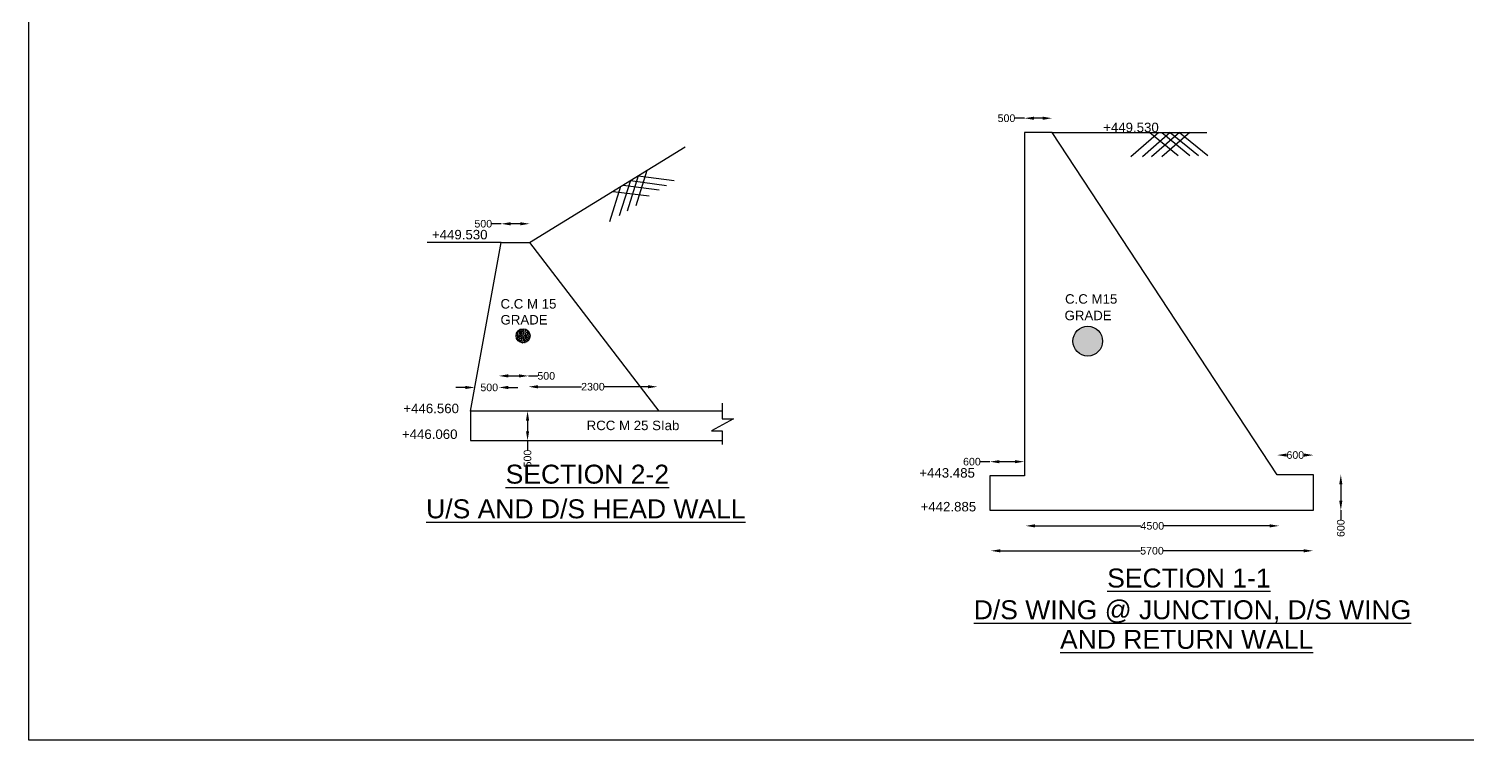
# Model space of a CAD drawing. Header units: millimetres. Extents: x 1715538 to 1727429, y 45608974 to 45617487.
# Drawn here: x 1715538 to 1719330, y 45608974 to 45610852 of the extents above; entities that cross this region are included whole.
import ezdxf

# ---------------------------------------------------------------- set-up
doc = ezdxf.new("R2010")
doc.units = ezdxf.units.MM
doc.header["$MEASUREMENT"] = 0
for name, color, linetype in [('DIMENSION', 7, 'Continuous'), ('DIMENSIONS', 7, 'Continuous'), ('DRAWING', 2, 'Continuous'), ('TEXT', 7, 'Continuous')]:
    doc.layers.add(name, color=color, linetype=linetype)
doc.styles.get("Standard").update_dxf_attribs({"font": 'arial.ttf', "height": 20})
doc.dimstyles.get("Standard").update_dxf_attribs({"dimtxt": 20, "dimasz": 25, "dimexe": 0.18, "dimexo": 0.0625, "dimgap": 0.09, "dimtad": 0, "dimdec": 0, "dimzin": 0, "dimdsep": 46, "dimtxsty": 'Standard', "dimcen": 0.09, "dimse1": 1, "dimse2": 1, "dimadec": 0, "dimazin": 0, "dimtfac": 1, "dimtdec": 0, "dimtofl": 0, "dimtmove": 0, "dimatfit": 3, "dimfxl": 1, "dimtolj": 1, "dimtzin": 0, "dimarcsym": 0})
pattern_1 = [(50, (0, 0), (7.172601826, -0.6275213498), [0.75, -8.25]), (355, (0, 0), (-1.3875133361, 7.521921337), [0.6, -6.6]), (100.45144446, (0.598, -0.052), (5.7850884673, 6.8943999097), [0.63740192, -7.01142112]), (46.1842, (0, 2), (10.6724133067, -1.655192808), [1.125, -12.375]), (96.63563549, (0.889, 1.862), (9.3466194567, 9.7411860077), [0.95610342, -10.5171376]), (351.18416399, (0, 2), (9.3466194505, 9.7411860027), [0.9, -9.90000001]), (21, (1, 1.5), (5.9690705212, -4.02618890665), [0.75, -8.25]), (326, (1, 1.5), (2.4331533192, 7.2515004505), [0.6, -6.6]), (71.45144474, (1.4974, 1.1645), (8.4022237673, 3.2253115281), [0.6374019, -7.01142112]), (37.5, (0, 0), (0.12159855317, 3.32893853831), [0, -6.52, 0, -6.7, 0, -6.625]), (7.5, (0, 0), (2.63069537442, 3.94411711882), [0, -3.82, 0, -6.37, 0, -2.525]), (327.5, (-2.23, 0), (5.33822436172, -0.22554871734), [0, -2.5, 0, -7.8, 0, -10.35]), (317.5, (-3.23, 0), (5.8318616934, 1.0010498233), [0, -3.25, 0, -5.18, 0, -7.35])]

# ---------------------------------------------------------------- blocks, each defined once
blk = doc.blocks.new('*D105')
at = {"layer": 'Defpoints', "color": 0, "transparency": 16777216}
for p in [(1716783.1, 45610337.2), (1716783.1, 45610297.5), (1716858.2, 45610297.5)]:
    blk.add_point(p, dxfattribs=at)
at = {"layer": 'TEXT', "color": 0, "lineweight": -2, "transparency": 16777216}
for p, q in [((1716783.1, 45610337.2), (1716758.1, 45610337.2)), ((1716833.2, 45610337.2), (1716808.1, 45610337.2))]:
    blk.add_line(p, q, dxfattribs=at)
at = {"layer": 'TEXT', "color": 0, "transparency": 16777216}
for points in [[(1716808.1, 45610341.4), (1716808.1, 45610333), (1716783.1, 45610337.2)], [(1716833.2, 45610341.4), (1716833.2, 45610333), (1716858.2, 45610337.2)]]:
    blk.add_solid(points, dxfattribs=at)
at = {"layer": 'TEXT', "color": 0, "transparency": 16777216, "insert": (1716735.9, 45610337.2), "char_height": 20, "attachment_point": 5}
blk.add_mtext('\\A1;500', dxfattribs=at)
blk = doc.blocks.new('*D106')
at = {"layer": 'Defpoints', "color": 0, "transparency": 16777216}
for p in [(1716852.6, 45609843.1), (1716852.6, 45609765), (1716852.6, 45609765)]:
    blk.add_point(p, dxfattribs=at)
at = {"layer": 'DIMENSIONS', "color": 0, "lineweight": -2, "transparency": 16777216}
for p, q in [((1716852.6, 45609818.1), (1716852.6, 45609790)), ((1716852.6, 45609765), (1716852.6, 45609740))]:
    blk.add_line(p, q, dxfattribs=at)
at = {"layer": 'DIMENSIONS', "color": 0, "transparency": 16777216}
for points in [[(1716848.4, 45609818.1), (1716856.8, 45609818.1), (1716852.6, 45609843.1)], [(1716848.4, 45609790), (1716856.8, 45609790), (1716852.6, 45609765)]]:
    blk.add_solid(points, dxfattribs=at)
at = {"layer": 'DIMENSIONS', "color": 0, "transparency": 16777216, "insert": (1716852.6, 45609717.8), "char_height": 20, "attachment_point": 5, "rotation": 90}
blk.add_mtext('\\A1;500', dxfattribs=at)
blk = doc.blocks.new('*D107')
at = {"layer": 'Defpoints', "color": 0, "transparency": 16777216}
for p in [(1716854.8, 45609902.6), (1717195.2, 45609907.2), (1717195.2, 45609903.3)]:
    blk.add_point(p, dxfattribs=at)
at = {"layer": 'TEXT', "color": 0, "lineweight": -2, "transparency": 16777216}
for p, q in [((1716879.8, 45609907.2), (1716994.9, 45609907.2)), ((1717170.2, 45609907.2), (1717055.1, 45609907.2))]:
    blk.add_line(p, q, dxfattribs=at)
at = {"layer": 'TEXT', "color": 0, "transparency": 16777216}
for points in [[(1716879.8, 45609911.3), (1716879.8, 45609903), (1716854.8, 45609907.2)], [(1717170.2, 45609911.3), (1717170.2, 45609903), (1717195.2, 45609907.2)]]:
    blk.add_solid(points, dxfattribs=at)
at = {"layer": 'TEXT', "color": 0, "transparency": 16777216, "insert": (1717025, 45609907.2), "char_height": 20, "attachment_point": 5}
blk.add_mtext('\\A1;2300', dxfattribs=at)
blk = doc.blocks.new('*D108')
at = {"layer": 'Defpoints', "color": 0, "transparency": 16777216}
for p in [(1718071.4, 45609709.5), (1718071.4, 45609672.1), (1718162.4, 45609672.1)]:
    blk.add_point(p, dxfattribs=at)
at = {"layer": 'TEXT', "color": 0, "lineweight": -2, "transparency": 16777216}
for p, q in [((1718071.4, 45609709.5), (1718046.4, 45609709.5)), ((1718137.4, 45609709.5), (1718096.4, 45609709.5))]:
    blk.add_line(p, q, dxfattribs=at)
at = {"layer": 'TEXT', "color": 0, "transparency": 16777216}
for points in [[(1718096.4, 45609713.7), (1718096.4, 45609705.3), (1718071.4, 45609709.5)], [(1718137.4, 45609713.7), (1718137.4, 45609705.3), (1718162.4, 45609709.5)]]:
    blk.add_solid(points, dxfattribs=at)
at = {"layer": 'TEXT', "color": 0, "transparency": 16777216, "insert": (1718024.2, 45609709.5), "char_height": 20, "attachment_point": 5}
blk.add_mtext('\\A1;600', dxfattribs=at)
blk = doc.blocks.new('*D109')
at = {"layer": 'Defpoints', "color": 0, "transparency": 16777216}
for p in [(1718834.2, 45609541.2), (1718834.2, 45609540.1), (1718165.6, 45609536)]:
    blk.add_point(p, dxfattribs=at)
at = {"layer": 'TEXT', "color": 0, "lineweight": -2, "transparency": 16777216}
for p, q in [((1718190.6, 45609540.1), (1718469.6, 45609540.1)), ((1718809.2, 45609540.1), (1718530.2, 45609540.1))]:
    blk.add_line(p, q, dxfattribs=at)
at = {"layer": 'TEXT', "color": 0, "transparency": 16777216}
for points in [[(1718190.6, 45609544.3), (1718190.6, 45609536), (1718165.6, 45609540.1)], [(1718809.2, 45609544.3), (1718809.2, 45609536), (1718834.2, 45609540.1)]]:
    blk.add_solid(points, dxfattribs=at)
at = {"layer": 'TEXT', "color": 0, "transparency": 16777216, "insert": (1718499.9, 45609540.1), "char_height": 20, "attachment_point": 5}
blk.add_mtext('\\A1;4500', dxfattribs=at)
blk = doc.blocks.new('*D110')
at = {"layer": 'Defpoints', "color": 0, "transparency": 16777216}
for p in [(1718074.1, 45609473.4), (1718923.7, 45609474.4), (1718923.7, 45609469.3)]:
    blk.add_point(p, dxfattribs=at)
at = {"layer": 'TEXT', "color": 0, "lineweight": -2, "transparency": 16777216}
for p, q in [((1718099.1, 45609474.4), (1718469, 45609474.4)), ((1718898.7, 45609474.4), (1718528.8, 45609474.4))]:
    blk.add_line(p, q, dxfattribs=at)
at = {"layer": 'TEXT', "color": 0, "transparency": 16777216}
for points in [[(1718099.1, 45609478.6), (1718099.1, 45609470.2), (1718074.1, 45609474.4)], [(1718898.7, 45609478.6), (1718898.7, 45609470.2), (1718923.7, 45609474.4)]]:
    blk.add_solid(points, dxfattribs=at)
at = {"layer": 'TEXT', "color": 0, "transparency": 16777216, "insert": (1718498.9, 45609474.4), "char_height": 20, "attachment_point": 5}
blk.add_mtext('\\A1;5700', dxfattribs=at)
blk = doc.blocks.new('*D111')
at = {"layer": 'Defpoints', "color": 0, "transparency": 16777216}
for p in [(1718162.5, 45610615.7), (1718162.5, 45610577.9), (1718235.6, 45610577.9)]:
    blk.add_point(p, dxfattribs=at)
at = {"layer": 'TEXT', "color": 0, "lineweight": -2, "transparency": 16777216}
for p, q in [((1718162.5, 45610615.7), (1718137.5, 45610615.7)), ((1718210.6, 45610615.7), (1718187.5, 45610615.7))]:
    blk.add_line(p, q, dxfattribs=at)
at = {"layer": 'TEXT', "color": 0, "transparency": 16777216}
for points in [[(1718187.5, 45610619.8), (1718187.5, 45610611.5), (1718162.5, 45610615.7)], [(1718210.6, 45610619.8), (1718210.6, 45610611.5), (1718235.6, 45610615.7)]]:
    blk.add_solid(points, dxfattribs=at)
at = {"layer": 'TEXT', "color": 0, "transparency": 16777216, "insert": (1718115.3, 45610615.7), "char_height": 20, "attachment_point": 5}
blk.add_mtext('\\A1;500', dxfattribs=at)
blk = doc.blocks.new('*D112')
at = {"layer": 'Defpoints', "color": 0, "transparency": 16777216}
for p in [(1718924.4, 45609675), (1718924.4, 45609581.3), (1718996.8, 45609581.3)]:
    blk.add_point(p, dxfattribs=at)
at = {"layer": 'TEXT', "color": 0, "lineweight": -2, "transparency": 16777216}
for p, q in [((1718996.8, 45609650), (1718996.8, 45609606.3)), ((1718996.8, 45609581.3), (1718996.8, 45609556.3))]:
    blk.add_line(p, q, dxfattribs=at)
at = {"layer": 'TEXT', "color": 0, "transparency": 16777216}
for points in [[(1718992.6, 45609650), (1719000.9, 45609650), (1718996.8, 45609675)], [(1718992.6, 45609606.3), (1719000.9, 45609606.3), (1718996.8, 45609581.3)]]:
    blk.add_solid(points, dxfattribs=at)
at = {"layer": 'TEXT', "color": 0, "transparency": 16777216, "insert": (1718996.8, 45609534.1), "char_height": 20, "attachment_point": 5, "rotation": 90}
blk.add_mtext('\\A1;600', dxfattribs=at)
blk = doc.blocks.new('*D113')
at = {"layer": 'Defpoints', "color": 0, "transparency": 16777216}
for p in [(1718829.3, 45609726.9), (1718829.3, 45609675), (1718924.4, 45609675)]:
    blk.add_point(p, dxfattribs=at)
at = {"layer": 'TEXT', "color": 0, "lineweight": -2, "transparency": 16777216}
for p, q in [((1718854.3, 45609726.9), (1718854.6, 45609726.9)), ((1718899.4, 45609726.9), (1718899, 45609726.9))]:
    blk.add_line(p, q, dxfattribs=at)
at = {"layer": 'TEXT', "color": 0, "transparency": 16777216}
for points in [[(1718854.3, 45609731.1), (1718854.3, 45609722.7), (1718829.3, 45609726.9)], [(1718899.4, 45609731.1), (1718899.4, 45609722.7), (1718924.4, 45609726.9)]]:
    blk.add_solid(points, dxfattribs=at)
at = {"layer": 'TEXT', "color": 0, "transparency": 16777216, "insert": (1718876.8, 45609726.9), "char_height": 20, "attachment_point": 5}
blk.add_mtext('\\A1;600', dxfattribs=at)
blk = doc.blocks.new('*D132')
at = {"layer": 'Defpoints', "color": 0, "transparency": 16777216}
for p in [(1716713.4, 45609902.7), (1716776.6, 45609905.3), (1716776.6, 45609902.7)]:
    blk.add_point(p, dxfattribs=at)
at = {"layer": 'DIMENSION', "color": 0, "lineweight": -2, "transparency": 16777216}
for p, q in [((1716688.4, 45609905.3), (1716663.4, 45609905.3)), ((1716801.6, 45609905.3), (1716826.6, 45609905.3))]:
    blk.add_line(p, q, dxfattribs=at)
at = {"layer": 'DIMENSION', "color": 0, "transparency": 16777216}
for points in [[(1716688.4, 45609909.5), (1716688.4, 45609901.1), (1716713.4, 45609905.3)], [(1716801.6, 45609909.5), (1716801.6, 45609901.1), (1716776.6, 45609905.3)]]:
    blk.add_solid(points, dxfattribs=at)
at = {"layer": 'DIMENSION', "color": 0, "transparency": 16777216, "insert": (1716751.6, 45609905.3), "char_height": 20, "attachment_point": 5}
blk.add_mtext('\\A1;500', dxfattribs=at)
blk = doc.blocks.new('*D133')
at = {"layer": 'Defpoints', "color": 0, "transparency": 16777216}
for p in [(1716854.8, 45609935.8), (1716776.6, 45609905.3), (1716854.8, 45609907.2)]:
    blk.add_point(p, dxfattribs=at)
at = {"layer": 'DIMENSION', "color": 0, "lineweight": -2, "transparency": 16777216}
for p, q in [((1716801.6, 45609935.8), (1716829.8, 45609935.8)), ((1716854.8, 45609935.8), (1716879.8, 45609935.8))]:
    blk.add_line(p, q, dxfattribs=at)
at = {"layer": 'DIMENSION', "color": 0, "transparency": 16777216}
for points in [[(1716801.6, 45609940), (1716801.6, 45609931.6), (1716776.6, 45609935.8)], [(1716829.8, 45609940), (1716829.8, 45609931.6), (1716854.8, 45609935.8)]]:
    blk.add_solid(points, dxfattribs=at)
at = {"layer": 'DIMENSION', "color": 0, "transparency": 16777216, "insert": (1716901.9, 45609935.8), "char_height": 20, "attachment_point": 5}
blk.add_mtext('\\A1;500', dxfattribs=at)

msp = doc.modelspace()

# ---------------------------------------------------------------- hatches: boundary and pattern name
at = {"layer": 'TEXT'}
h = msp.add_hatch(dxfattribs=at)
h.set_pattern_fill('AR-CONC', color=0)
h.set_pattern_definition(pattern_1)
h.paths.add_polyline_path([(1716859.4, 45610041.7, 1), (1716822.3, 45610041.7, 1)])
h = msp.add_hatch(dxfattribs=at)
h.set_pattern_fill('AR-CONC', color=0)
h.set_pattern_definition(pattern_1)
h.paths.add_polyline_path([(1722060.8, 45609567.6, 1), (1722138.4, 45609567.6, 1)])
h.paths.add_polyline_path([(1718290.4, 45610027.5, 1), (1718368.9, 45610027.5, 1)])

# ---------------------------------------------------------------- linework, layer by layer
at = {"layer": 'DRAWING', "color": 0}
msp.add_lwpolyline([(1715537.6, 45617487.1), (1727428.9, 45617487.1), (1727428.9, 45608974.5), (1715537.6, 45608974.5)], close=True, dxfattribs=at)
at = {"layer": 'TEXT', "color": 0}
for points in [[(1718924.4, 45609581.3), (1718924.4, 45609675), (1718829.3, 45609675), (1718235.6, 45610577.9), (1718162.5, 45610577.9), (1718162.4, 45609672.1)], [(1718235.6, 45610577.9), (1718643.2, 45610577.9)], [(1718517.1, 45610577.9), (1718443.5, 45610514.1)], [(1718547.2, 45610577.9), (1718473.6, 45610514.1)], [(1718493.5, 45610577.9), (1718568, 45610517.6)], [(1718571.5, 45610577.9), (1718497.9, 45610514.1)], [(1718524.6, 45610577.9), (1718599.1, 45610517.6)], [(1718598.5, 45610577.9), (1718524.9, 45610514.1)], [(1718547.2, 45610577.9), (1718621.7, 45610517.6)], [(1718571.5, 45610577.9), (1718646, 45610517.6)], [(1716858.2, 45610287.6), (1717268.2, 45610539.8)], [(1717123.7, 45610451), (1717094.5, 45610358)], [(1717144.4, 45610463.7), (1717115.2, 45610370.7)], [(1717123.7, 45610451), (1717218.8, 45610438.6)], [(1717167.4, 45610477.8), (1717138.2, 45610384.9)], [(1717144.4, 45610463.7), (1717239.5, 45610451.4)], [(1717098.1, 45610435.2), (1717068.8, 45610342.2)], [(1717078, 45610422.8), (1717173.1, 45610410.5)], [(1717104.5, 45610439.1), (1717199.6, 45610426.8)], [(1716702.6, 45609843.1), (1716783.1, 45610287.6), (1716588.3, 45610287.6)], [(1716783.1, 45610287.6), (1716858.2, 45610287.6), (1717198.4, 45609843.1)], [(1717365.6, 45609843.1), (1716702.6, 45609843.1), (1716702.6, 45609765), (1717365.6, 45609765)], [(1717365.6, 45609864), (1717365.6, 45609822.3), (1717395.3, 45609822.3), (1717337.6, 45609790.9), (1717365.6, 45609790.9), (1717365.6, 45609754.8)], [(1718162.4, 45609672.1), (1718071.4, 45609672.1), (1718071.4, 45609581.3), (1718924.4, 45609581.3)]]:
    msp.add_lwpolyline(points, dxfattribs=at)
for centre, radius in [((1716840.8, 45610041.7), 18.6), ((1718329.6, 45610027.5), 39.2)]:
    msp.add_circle(centre, radius, dxfattribs=at)

# ---------------------------------------------------------------- texts
for s, height, p in [('+449.530', 25, (1718370.2, 45610578.9)), ('+449.530', 25, (1716600.5, 45610296.1)), ('C.C M15', 25, (1718269.7, 45610126.4)), ('C.C M 15', 25, (1716781.3, 45610113.5)), ('GRADE', 25, (1718268.4, 45610082.8)), ('GRADE', 25, (1716781.3, 45610071.4)), ('+446.560', 25, (1716525.2, 45609837.5)), ('RCC M 25 SIab', 25, (1717008.4, 45609792.7)), ('+446.060', 25, (1716521.3, 45609769.5)), ('%%USECTION 2-2', 50, (1716794.9, 45609651.6)), ('+443.485', 25, (1717885.5, 45609667.5)), ('%%UU/S AND D/S HEAD WALL', 50, (1716585.2, 45609560.1)), ('+442.885', 25, (1717888.8, 45609578.3)), ('%%USECTION 1-1', 50, (1718380.8, 45609377.5)), ('%%UD/S WING @ JUNCTION, D/S WING', 50, (1718029, 45609293.8)), ('%%UAND RETURN WALL', 50, (1718256.5, 45609215.7))]:
    msp.add_text(s, height=height, dxfattribs=at).set_placement(p)

# ---------------------------------------------------------------- dimensions: what is measured, and where the dimension line sits
at = {"layer": 'DIMENSION'}
dim = msp.add_linear_dim(base=(1716776.6, 45609905.3), p1=(1716713.4, 45609902.7), p2=(1716776.6, 45609902.7), text='500', dimstyle='Standard', dxfattribs=at)
dim.commit()
dim.dimension.update_dxf_attribs({"geometry": '*D132', "text_midpoint": (1716751.6, 45609905.3), "dimtype": 160})
dim = msp.add_linear_dim(base=(1716854.8, 45609935.8), p1=(1716776.6, 45609905.3), p2=(1716854.8, 45609907.2), text='500', dimstyle='Standard', dxfattribs=at)
dim.commit()
dim.dimension.update_dxf_attribs({"geometry": '*D133', "text_midpoint": (1716901.9, 45609935.8)})
at = {"layer": 'DIMENSIONS', "color": 0}
dim = msp.add_linear_dim(base=(1716852.6, 45609765), p1=(1716852.6, 45609843.1), p2=(1716852.6, 45609765), angle=90, text='500', dimstyle='Standard', dxfattribs=at)
dim.commit()
dim.dimension.update_dxf_attribs({"geometry": '*D106', "text_midpoint": (1716852.6, 45609717.8)})
at = {"layer": 'TEXT', "color": 0}
for base, p1, p2, text, picture, middle in [((1718162.5, 45610615.7), (1718235.6, 45610577.9), (1718162.5, 45610577.9), '500', '*D111', (1718115.3, 45610615.7)), ((1716783.1, 45610337.2), (1716858.2, 45610297.5), (1716783.1, 45610297.5), '500', '*D105', (1716735.9, 45610337.2)), ((1717195.2, 45609907.2), (1716854.8, 45609902.6), (1717195.2, 45609903.3), '2300', '*D107', (1717025, 45609907.2)), ((1718829.3, 45609726.9), (1718924.4, 45609675), (1718829.3, 45609675), '600', '*D113', (1718876.8, 45609726.9)), ((1718071.4, 45609709.5), (1718162.4, 45609672.1), (1718071.4, 45609672.1), '600', '*D108', (1718024.2, 45609709.5)), ((1718834.2, 45609540.1), (1718165.6, 45609536), (1718834.2, 45609541.2), '4500', '*D109', (1718499.9, 45609540.1)), ((1718923.7, 45609474.4), (1718074.1, 45609473.4), (1718923.7, 45609469.3), '5700', '*D110', (1718498.9, 45609474.4))]:
    dim = msp.add_linear_dim(base=base, p1=p1, p2=p2, text=text, dimstyle='Standard', dxfattribs=at)
    dim.commit()
    dim.dimension.update_dxf_attribs({"geometry": picture, "text_midpoint": middle})
dim = msp.add_linear_dim(base=(1718996.8, 45609581.3), p1=(1718924.4, 45609675), p2=(1718924.4, 45609581.3), angle=90, text='600', dimstyle='Standard', dxfattribs=at)
dim.commit()
dim.dimension.update_dxf_attribs({"geometry": '*D112', "text_midpoint": (1718996.8, 45609534.1)})

doc.saveas('drawing.dxf')
